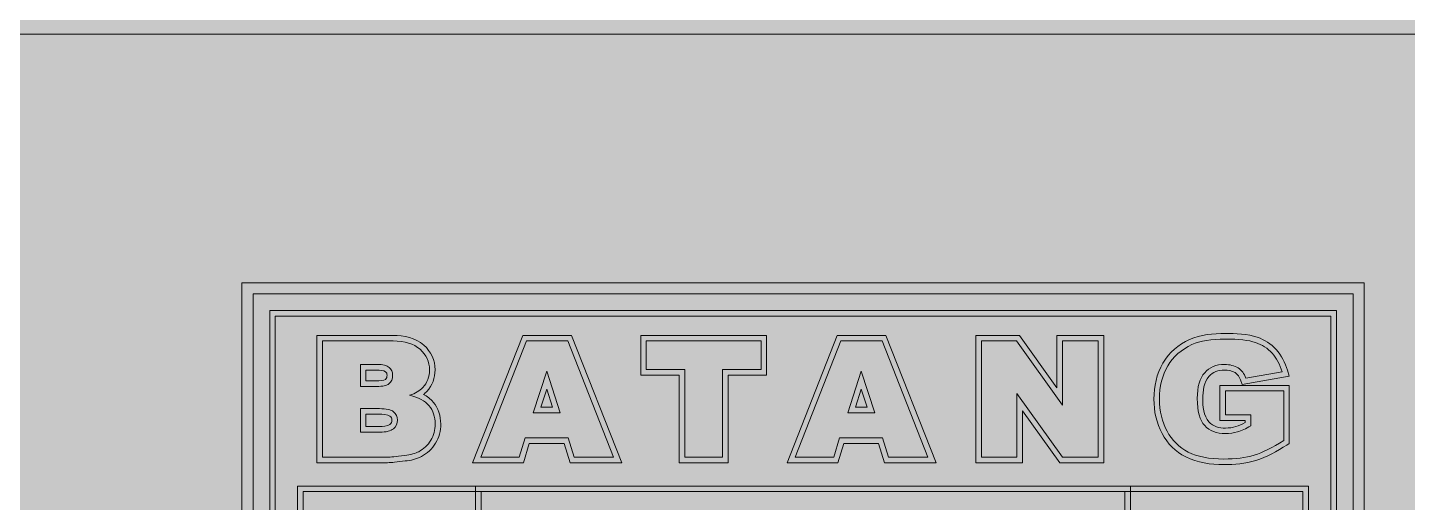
# Model space of a CAD drawing. Header units: centimetres. Extents: x -292707 to 138715, y -53922 to 66277.
# Drawn here: x 18383.3 to 18680.3, y -7430.6 to -7328.3 of the extents above; entities that cross this region are included whole.
import ezdxf
from ezdxf.xclip import XClip

# ---------------------------------------------------------------- set-up
doc = ezdxf.new("R2010")
doc.units = ezdxf.units.CM
doc.header["$XCLIPFRAME"] = 0
doc.layers.add('A-FILL-1', color=250, linetype='Continuous', lineweight=0, true_color=0x333333)
doc.layers.add('A-FILL-7', color=7, linetype='Continuous', lineweight=0, true_color=0xcccccc)
doc.layers.add('A-SWING AREA', color=7, linetype='Continuous', lineweight=0, true_color=0xf7f7f7, transparency=0.2)
doc.layers.add('A-TEXT', color=254, linetype='Continuous')
doc.layers.add('Layer 1', color=7, linetype='Continuous', lineweight=0)

# ---------------------------------------------------------------- blocks, each defined once
blk = doc.blocks.new('Block_0')
at = {"layer": 'A-FILL-1', "true_color": 0x1d1819, "transparency": 33554687}
h = blk.add_hatch(color=250, dxfattribs=at)
edge = h.paths.add_edge_path()
edge.add_spline(control_points=[(248.03, -351.33), (248.03, -351.33), (248.03, -420.03), (248.03, -420.03), (248.19, -439.94), (261.16, -466.28), (297.64, -475.34), (334.11, -466.28), (347.09, -439.94), (347.24, -420.03), (347.24, -420.03), (347.24, -351.33), (347.24, -351.33), (347.24, -351.33), (297.64, -351.33), (297.64, -351.33), (297.64, -351.33), (248.03, -351.33), (248.03, -351.33)], knot_values=[0, 0, 0, 0, 1, 1, 1, 2, 2, 2, 3, 3, 3, 4, 4, 4, 5, 5, 5, 6, 6, 6, 6], degree=3, periodic=0)
at = {"layer": 'A-FILL-1', "true_color": 0xfefefe, "transparency": 33554687}
h = blk.add_hatch(color=7, dxfattribs=at)
edge = h.paths.add_edge_path()
edge.add_spline(control_points=[(249.02, -352.31), (249.02, -352.31), (249.02, -420.02), (249.02, -420.02), (249.1, -431.23), (253.2, -442.29), (260, -451.16), (269.34, -463.35), (282.93, -470.63), (297.64, -474.33), (312.34, -470.63), (325.93, -463.35), (335.28, -451.16), (342.07, -442.29), (346.17, -431.23), (346.26, -420.02), (346.26, -420.02), (346.26, -352.31), (346.26, -352.31), (346.26, -352.31), (249.02, -352.31), (249.02, -352.31)], knot_values=[0, 0, 0, 0, 1, 1, 1, 2, 2, 2, 3, 3, 3, 4, 4, 4, 5, 5, 5, 6, 6, 6, 7, 7, 7, 7], degree=3, periodic=0)
at = {"layer": 'A-FILL-1', "true_color": 0x1d1819, "transparency": 33554687}
h = blk.add_hatch(color=250, dxfattribs=at)
edge = h.paths.add_edge_path()
edge.add_spline(control_points=[(250.49, -353.79), (250.49, -353.79), (250.49, -420.02), (250.49, -420.02), (250.58, -430.9), (254.57, -441.65), (261.17, -450.26), (270.23, -462.08), (283.4, -469.17), (297.64, -472.81), (311.88, -469.17), (325.05, -462.08), (334.11, -450.26), (340.7, -441.65), (344.7, -430.9), (344.78, -420.02), (344.78, -420.02), (344.78, -353.79), (344.78, -353.79), (344.78, -353.79), (250.49, -353.79), (250.49, -353.79)], knot_values=[0, 0, 0, 0, 1, 1, 1, 2, 2, 2, 3, 3, 3, 4, 4, 4, 5, 5, 5, 6, 6, 6, 7, 7, 7, 7], degree=3, periodic=0)
at = {"layer": 'A-FILL-1', "true_color": 0xd60007, "transparency": 33554687}
h = blk.add_hatch(color=12, dxfattribs=at)
edge = h.paths.add_edge_path()
edge.add_spline(control_points=[(250.98, -354.28), (250.98, -354.28), (250.98, -420.01), (250.98, -420.01), (251.07, -430.79), (255.03, -441.44), (261.56, -449.96), (270.52, -461.66), (283.55, -468.68), (297.64, -472.3), (311.72, -468.68), (324.75, -461.66), (333.72, -449.96), (340.25, -441.44), (344.21, -430.79), (344.29, -420.02), (344.29, -420.02), (344.29, -354.28), (344.29, -354.28), (344.29, -354.28), (250.98, -354.28), (250.98, -354.28)], knot_values=[0, 0, 0, 0, 1, 1, 1, 2, 2, 2, 3, 3, 3, 4, 4, 4, 5, 5, 5, 6, 6, 6, 7, 7, 7, 7], degree=3, periodic=0)
at = {"layer": 'A-FILL-1', "true_color": 0x1d1819, "transparency": 33554687}
h = blk.add_hatch(color=250, dxfattribs=at)
edge = h.paths.add_edge_path()
edge.add_spline(control_points=[(303.29, -362.35), (303.29, -362.35), (302.78, -360.75), (302.78, -360.75), (302.78, -360.75), (302.26, -362.35), (302.26, -362.35), (302.26, -362.35), (303.29, -362.35), (303.29, -362.35)], knot_values=[0, 0, 0, 0, 1, 1, 1, 2, 2, 2, 3, 3, 3, 3], degree=3, periodic=0)
edge = h.paths.add_edge_path()
edge.add_spline(control_points=[(275.49, -362.35), (275.49, -362.35), (274.98, -360.75), (274.98, -360.75), (274.98, -360.75), (274.47, -362.35), (274.47, -362.35), (274.47, -362.35), (275.49, -362.35), (275.49, -362.35), (275.49, -362.35), (275.49, -362.35), (275.49, -362.35)], knot_values=[0, 0, 0, 0, 1, 1, 1, 2, 2, 2, 3, 3, 3, 4, 4, 4, 4], degree=3, periodic=0)
edge = h.paths.add_edge_path()
edge.add_spline(control_points=[(259, -364.06), (259, -364.06), (260.21, -364.06), (260.21, -364.06), (260.44, -364.06), (260.92, -364.04), (261.11, -363.88), (261.24, -363.77), (261.29, -363.64), (261.29, -363.48), (261.29, -363.33), (261.24, -363.22), (261.12, -363.13), (260.93, -362.98), (260.43, -362.96), (260.2, -362.96), (260.2, -362.96), (259, -362.96), (259, -362.96), (259, -362.96), (259, -364.06), (259, -364.06), (259, -364.06), (259, -364.06), (259, -364.06)], knot_values=[0, 0, 0, 0, 1, 1, 1, 2, 2, 2, 3, 3, 3, 4, 4, 4, 5, 5, 5, 6, 6, 6, 7, 7, 7, 8, 8, 8, 8], degree=3, periodic=0)
edge = h.paths.add_edge_path()
edge.add_spline(control_points=[(259, -360.02), (259, -360.02), (259.96, -360.02), (259.96, -360.02), (260.14, -360.02), (260.58, -360), (260.73, -359.88), (260.84, -359.79), (260.86, -359.65), (260.86, -359.52), (260.86, -359.39), (260.84, -359.28), (260.73, -359.2), (260.58, -359.07), (260.17, -359.06), (259.98, -359.06), (259.98, -359.06), (259, -359.06), (259, -359.06), (259, -359.06), (259, -360.02), (259, -360.02), (259, -360.02), (259, -360.02), (259, -360.02)], knot_values=[0, 0, 0, 0, 1, 1, 1, 2, 2, 2, 3, 3, 3, 4, 4, 4, 5, 5, 5, 6, 6, 6, 7, 7, 7, 8, 8, 8, 8], degree=3, periodic=0)
edge = h.paths.add_edge_path()
edge.add_spline(control_points=[(336.71, -363.71), (336.71, -363.71), (336.71, -363.53), (336.71, -363.53), (336.71, -363.53), (334.49, -363.53), (334.49, -363.53), (334.49, -363.53), (334.49, -360.41), (334.49, -360.41), (334.49, -360.41), (340.62, -360.41), (340.62, -360.41), (340.62, -360.41), (340.62, -365.55), (340.62, -365.55), (340.62, -365.55), (340.39, -365.69), (340.39, -365.69), (339.56, -366.23), (338.61, -366.76), (337.66, -367.05), (336.75, -367.33), (335.76, -367.42), (334.82, -367.42), (333.68, -367.42), (332.48, -367.27), (331.46, -366.74), (330.55, -366.28), (329.86, -365.58), (329.38, -364.68), (328.87, -363.73), (328.65, -362.69), (328.65, -361.62), (328.65, -360.5), (328.88, -359.42), (329.45, -358.44), (330, -357.5), (330.81, -356.81), (331.8, -356.36), (332.75, -355.92), (333.92, -355.82), (334.96, -355.82), (335.84, -355.82), (336.95, -355.86), (337.79, -356.15), (338.44, -356.38), (339.01, -356.74), (339.47, -357.24), (339.94, -357.77), (340.25, -358.4), (340.45, -359.08), (340.45, -359.08), (340.61, -359.61), (340.61, -359.61), (340.61, -359.61), (336.44, -360.32), (336.44, -360.32), (336.44, -360.32), (336.3, -359.92), (336.3, -359.92), (336.21, -359.66), (336.06, -359.44), (335.82, -359.28), (335.55, -359.11), (335.2, -359.06), (334.88, -359.06), (334.34, -359.06), (333.87, -359.21), (333.5, -359.62), (333.06, -360.11), (332.97, -360.95), (332.97, -361.58), (332.97, -362.22), (333.05, -363.14), (333.51, -363.63), (333.89, -364.06), (334.42, -364.19), (334.98, -364.19), (335.29, -364.19), (335.6, -364.15), (335.9, -364.06), (336.18, -363.97), (336.45, -363.85), (336.71, -363.71), (336.71, -363.71), (336.71, -363.71), (336.71, -363.71)], knot_values=[0, 0, 0, 0, 1, 1, 1, 2, 2, 2, 3, 3, 3, 4, 4, 4, 5, 5, 5, 6, 6, 6, 7, 7, 7, 8, 8, 8, 9, 9, 9, 10, 10, 10, 11, 11, 11, 12, 12, 12, 13, 13, 13, 14, 14, 14, 15, 15, 15, 16, 16, 16, 17, 17, 17, 18, 18, 18, 19, 19, 19, 20, 20, 20, 21, 21, 21, 22, 22, 22, 23, 23, 23, 24, 24, 24, 25, 25, 25, 26, 26, 26, 27, 27, 27, 28, 28, 28, 29, 29, 29, 29], degree=3, periodic=0)
edge = h.paths.add_edge_path()
edge.add_spline(control_points=[(320.08, -360.63), (320.08, -360.63), (320.08, -355.99), (320.08, -355.99), (320.08, -355.99), (324.21, -355.99), (324.21, -355.99), (324.21, -355.99), (324.21, -367.25), (324.21, -367.25), (324.21, -367.25), (320.32, -367.25), (320.32, -367.25), (320.32, -367.25), (317.02, -362.65), (317.02, -362.65), (317.02, -362.65), (317.02, -367.25), (317.02, -367.25), (317.02, -367.25), (312.91, -367.25), (312.91, -367.25), (312.91, -367.25), (312.91, -355.99), (312.91, -355.99), (312.91, -355.99), (316.77, -355.99), (316.77, -355.99), (316.77, -355.99), (320.08, -360.63), (320.08, -360.63), (320.08, -360.63), (320.08, -360.63), (320.08, -360.63)], knot_values=[0, 0, 0, 0, 1, 1, 1, 2, 2, 2, 3, 3, 3, 4, 4, 4, 5, 5, 5, 6, 6, 6, 7, 7, 7, 8, 8, 8, 9, 9, 9, 10, 10, 10, 11, 11, 11, 11], degree=3, periodic=0)
edge = h.paths.add_edge_path()
edge.add_spline(control_points=[(304.3, -365.55), (304.3, -365.55), (301.23, -365.55), (301.23, -365.55), (301.23, -365.55), (300.71, -367.25), (300.71, -367.25), (300.71, -367.25), (296.22, -367.25), (296.22, -367.25), (296.22, -367.25), (300.66, -355.99), (300.66, -355.99), (300.66, -355.99), (304.96, -355.99), (304.96, -355.99), (304.96, -355.99), (309.41, -367.25), (309.41, -367.25), (309.41, -367.25), (304.83, -367.25), (304.83, -367.25), (304.83, -367.25), (304.3, -365.55), (304.3, -365.55), (304.3, -365.55), (304.3, -365.55), (304.3, -365.55)], knot_values=[0, 0, 0, 0, 1, 1, 1, 2, 2, 2, 3, 3, 3, 4, 4, 4, 5, 5, 5, 6, 6, 6, 7, 7, 7, 8, 8, 8, 9, 9, 9, 9], degree=3, periodic=0)
edge = h.paths.add_edge_path()
edge.add_spline(control_points=[(291.01, -359.51), (291.01, -359.51), (291.01, -367.25), (291.01, -367.25), (291.01, -367.25), (286.69, -367.25), (286.69, -367.25), (286.69, -367.25), (286.69, -359.51), (286.69, -359.51), (286.69, -359.51), (283.29, -359.51), (283.29, -359.51), (283.29, -359.51), (283.29, -355.99), (283.29, -355.99), (283.29, -355.99), (294.41, -355.99), (294.41, -355.99), (294.41, -355.99), (294.41, -359.51), (294.41, -359.51), (294.41, -359.51), (291.01, -359.51), (291.01, -359.51), (291.01, -359.51), (291.01, -359.51), (291.01, -359.51)], knot_values=[0, 0, 0, 0, 1, 1, 1, 2, 2, 2, 3, 3, 3, 4, 4, 4, 5, 5, 5, 6, 6, 6, 7, 7, 7, 8, 8, 8, 9, 9, 9, 9], degree=3, periodic=0)
edge = h.paths.add_edge_path()
edge.add_spline(control_points=[(276.51, -365.55), (276.51, -365.55), (273.43, -365.55), (273.43, -365.55), (273.43, -365.55), (272.91, -367.25), (272.91, -367.25), (272.91, -367.25), (268.42, -367.25), (268.42, -367.25), (268.42, -367.25), (272.86, -355.99), (272.86, -355.99), (272.86, -355.99), (277.16, -355.99), (277.16, -355.99), (277.16, -355.99), (281.61, -367.25), (281.61, -367.25), (281.61, -367.25), (277.04, -367.25), (277.04, -367.25), (277.04, -367.25), (276.51, -365.55), (276.51, -365.55), (276.51, -365.55), (276.51, -365.55), (276.51, -365.55)], knot_values=[0, 0, 0, 0, 1, 1, 1, 2, 2, 2, 3, 3, 3, 4, 4, 4, 5, 5, 5, 6, 6, 6, 7, 7, 7, 8, 8, 8, 9, 9, 9, 9], degree=3, periodic=0)
edge = h.paths.add_edge_path()
edge.add_spline(control_points=[(264.09, -361.21), (264.41, -361.38), (264.7, -361.6), (264.95, -361.89), (265.41, -362.44), (265.61, -363.11), (265.61, -363.83), (265.61, -364.44), (265.46, -365.01), (265.15, -365.53), (264.84, -366.03), (264.42, -366.43), (263.9, -366.71), (263.48, -366.94), (262.93, -367.05), (262.46, -367.1), (262.14, -367.14), (261.82, -367.18), (261.51, -367.21), (261.31, -367.23), (261.1, -367.25), (260.9, -367.25), (260.9, -367.25), (254.66, -367.25), (254.66, -367.25), (254.66, -367.25), (254.66, -355.99), (254.66, -355.99), (254.66, -355.99), (261.39, -355.99), (261.39, -355.99), (262.36, -355.99), (263.36, -356.19), (264.11, -356.85), (264.76, -357.43), (265.11, -358.17), (265.11, -359.04), (265.11, -359.76), (264.87, -360.4), (264.39, -360.94), (264.29, -361.04), (264.19, -361.13), (264.09, -361.21), (264.09, -361.21), (264.09, -361.21), (264.09, -361.21)], knot_values=[0, 0, 0, 0, 1, 1, 1, 2, 2, 2, 3, 3, 3, 4, 4, 4, 5, 5, 5, 6, 6, 6, 7, 7, 7, 8, 8, 8, 9, 9, 9, 10, 10, 10, 11, 11, 11, 12, 12, 12, 13, 13, 13, 14, 14, 14, 15, 15, 15, 15], degree=3, periodic=0)
at = {"layer": 'A-FILL-1', "true_color": 0xfefefe, "transparency": 33554687}
h = blk.add_hatch(color=7, dxfattribs=at)
edge = h.paths.add_edge_path()
edge.add_spline(control_points=[(334.98, -363.03), (334.98, -363.03), (334.98, -360.9), (334.98, -360.9), (334.98, -360.9), (340.13, -360.9), (340.13, -360.9), (340.13, -360.9), (340.13, -365.28), (340.13, -365.28), (339.14, -365.92), (338.27, -366.35), (337.51, -366.58), (336.75, -366.82), (335.86, -366.93), (334.82, -366.93), (333.54, -366.93), (332.49, -366.72), (331.69, -366.31), (330.88, -365.89), (330.25, -365.27), (329.81, -364.45), (329.37, -363.63), (329.14, -362.69), (329.14, -361.62), (329.14, -360.5), (329.39, -359.52), (329.87, -358.69), (330.36, -357.87), (331.07, -357.24), (332.01, -356.81), (332.74, -356.47), (333.72, -356.31), (334.96, -356.31), (336.15, -356.31), (337.04, -356.41), (337.63, -356.62), (338.22, -356.82), (338.71, -357.14), (339.1, -357.57), (339.49, -358), (339.79, -358.55), (339.98, -359.22), (339.98, -359.22), (336.77, -359.76), (336.77, -359.76), (336.63, -359.37), (336.41, -359.08), (336.09, -358.87), (335.78, -358.67), (335.37, -358.56), (334.88, -358.56), (334.15, -358.56), (333.57, -358.81), (333.14, -359.29), (332.7, -359.77), (332.48, -360.54), (332.48, -361.58), (332.48, -362.7), (332.7, -363.49), (333.14, -363.97), (333.58, -364.44), (334.19, -364.68), (334.98, -364.68), (335.35, -364.68), (335.71, -364.63), (336.04, -364.53), (336.38, -364.42), (336.77, -364.25), (337.21, -364), (337.21, -364), (337.21, -363.03), (337.21, -363.03), (337.21, -363.03), (334.98, -363.03), (334.98, -363.03)], knot_values=[0, 0, 0, 0, 1, 1, 1, 2, 2, 2, 3, 3, 3, 4, 4, 4, 5, 5, 5, 6, 6, 6, 7, 7, 7, 8, 8, 8, 9, 9, 9, 10, 10, 10, 11, 11, 11, 12, 12, 12, 13, 13, 13, 14, 14, 14, 15, 15, 15, 16, 16, 16, 17, 17, 17, 18, 18, 18, 19, 19, 19, 20, 20, 20, 21, 21, 21, 22, 22, 22, 23, 23, 23, 24, 24, 24, 25, 25, 25, 25], degree=3, periodic=0)
edge = h.paths.add_edge_path()
edge.add_spline(control_points=[(313.4, -356.48), (313.4, -356.48), (316.51, -356.48), (316.51, -356.48), (316.51, -356.48), (320.57, -362.17), (320.57, -362.17), (320.57, -362.17), (320.57, -356.48), (320.57, -356.48), (320.57, -356.48), (323.71, -356.48), (323.71, -356.48), (323.71, -356.48), (323.71, -366.76), (323.71, -366.76), (323.71, -366.76), (320.57, -366.76), (320.57, -366.76), (320.57, -366.76), (316.53, -361.12), (316.53, -361.12), (316.53, -361.12), (316.53, -366.76), (316.53, -366.76), (316.53, -366.76), (313.4, -366.76), (313.4, -366.76), (313.4, -366.76), (313.4, -356.48), (313.4, -356.48), (313.4, -356.48), (313.4, -356.48), (313.4, -356.48)], knot_values=[0, 0, 0, 0, 1, 1, 1, 2, 2, 2, 3, 3, 3, 4, 4, 4, 5, 5, 5, 6, 6, 6, 7, 7, 7, 8, 8, 8, 9, 9, 9, 10, 10, 10, 11, 11, 11, 11], degree=3, periodic=0)
edge = h.paths.add_edge_path()
edge.add_spline(control_points=[(303.97, -362.84), (303.97, -362.84), (302.77, -359.14), (302.77, -359.14), (302.77, -359.14), (301.59, -362.84), (301.59, -362.84), (301.59, -362.84), (303.97, -362.84), (303.97, -362.84), (303.97, -362.84), (303.97, -362.84), (303.97, -362.84)], knot_values=[0, 0, 0, 0, 1, 1, 1, 2, 2, 2, 3, 3, 3, 4, 4, 4, 4], degree=3, periodic=0)
edge = h.paths.add_edge_path()
edge.add_spline(control_points=[(304.67, -365.06), (304.67, -365.06), (300.87, -365.06), (300.87, -365.06), (300.87, -365.06), (300.35, -366.76), (300.35, -366.76), (300.35, -366.76), (296.94, -366.76), (296.94, -366.76), (296.94, -366.76), (300.99, -356.48), (300.99, -356.48), (300.99, -356.48), (304.63, -356.48), (304.63, -356.48), (304.63, -356.48), (308.68, -366.76), (308.68, -366.76), (308.68, -366.76), (305.19, -366.76), (305.19, -366.76), (305.19, -366.76), (304.67, -365.06), (304.67, -365.06), (304.67, -365.06), (304.67, -365.06), (304.67, -365.06)], knot_values=[0, 0, 0, 0, 1, 1, 1, 2, 2, 2, 3, 3, 3, 4, 4, 4, 5, 5, 5, 6, 6, 6, 7, 7, 7, 8, 8, 8, 9, 9, 9, 9], degree=3, periodic=0)
edge = h.paths.add_edge_path()
edge.add_spline(control_points=[(283.78, -356.48), (283.78, -356.48), (293.92, -356.48), (293.92, -356.48), (293.92, -356.48), (293.92, -359.02), (293.92, -359.02), (293.92, -359.02), (290.51, -359.02), (290.51, -359.02), (290.51, -359.02), (290.51, -366.76), (290.51, -366.76), (290.51, -366.76), (287.18, -366.76), (287.18, -366.76), (287.18, -366.76), (287.18, -359.02), (287.18, -359.02), (287.18, -359.02), (283.78, -359.02), (283.78, -359.02), (283.78, -359.02), (283.78, -356.48), (283.78, -356.48), (283.78, -356.48), (283.78, -356.48), (283.78, -356.48)], knot_values=[0, 0, 0, 0, 1, 1, 1, 2, 2, 2, 3, 3, 3, 4, 4, 4, 5, 5, 5, 6, 6, 6, 7, 7, 7, 8, 8, 8, 9, 9, 9, 9], degree=3, periodic=0)
edge = h.paths.add_edge_path()
edge.add_spline(control_points=[(276.17, -362.84), (276.17, -362.84), (274.98, -359.14), (274.98, -359.14), (274.98, -359.14), (273.79, -362.84), (273.79, -362.84), (273.79, -362.84), (276.17, -362.84), (276.17, -362.84), (276.17, -362.84), (276.17, -362.84), (276.17, -362.84)], knot_values=[0, 0, 0, 0, 1, 1, 1, 2, 2, 2, 3, 3, 3, 4, 4, 4, 4], degree=3, periodic=0)
edge = h.paths.add_edge_path()
edge.add_spline(control_points=[(276.87, -365.06), (276.87, -365.06), (273.07, -365.06), (273.07, -365.06), (273.07, -365.06), (272.55, -366.76), (272.55, -366.76), (272.55, -366.76), (269.14, -366.76), (269.14, -366.76), (269.14, -366.76), (273.2, -356.48), (273.2, -356.48), (273.2, -356.48), (276.83, -356.48), (276.83, -356.48), (276.83, -356.48), (280.89, -366.76), (280.89, -366.76), (280.89, -366.76), (277.4, -366.76), (277.4, -366.76), (277.4, -366.76), (276.87, -365.06), (276.87, -365.06), (276.87, -365.06), (276.87, -365.06), (276.87, -365.06)], knot_values=[0, 0, 0, 0, 1, 1, 1, 2, 2, 2, 3, 3, 3, 4, 4, 4, 5, 5, 5, 6, 6, 6, 7, 7, 7, 8, 8, 8, 9, 9, 9, 9], degree=3, periodic=0)
edge = h.paths.add_edge_path()
edge.add_spline(control_points=[(258.51, -364.55), (258.51, -364.55), (260.21, -364.55), (260.21, -364.55), (260.79, -364.55), (261.19, -364.45), (261.42, -364.26), (261.66, -364.06), (261.78, -363.8), (261.78, -363.48), (261.78, -363.17), (261.66, -362.93), (261.43, -362.74), (261.2, -362.56), (260.79, -362.47), (260.2, -362.47), (260.2, -362.47), (258.51, -362.47), (258.51, -362.47), (258.51, -362.47), (258.51, -364.55), (258.51, -364.55), (258.51, -364.55), (258.51, -364.55), (258.51, -364.55)], knot_values=[0, 0, 0, 0, 1, 1, 1, 2, 2, 2, 3, 3, 3, 4, 4, 4, 5, 5, 5, 6, 6, 6, 7, 7, 7, 8, 8, 8, 8], degree=3, periodic=0)
edge = h.paths.add_edge_path()
edge.add_spline(control_points=[(258.51, -360.51), (258.51, -360.51), (259.96, -360.51), (259.96, -360.51), (260.48, -360.51), (260.84, -360.43), (261.05, -360.26), (261.25, -360.08), (261.35, -359.84), (261.35, -359.52), (261.35, -359.22), (261.25, -358.98), (261.05, -358.82), (260.84, -358.65), (260.49, -358.56), (259.98, -358.56), (259.98, -358.56), (258.51, -358.56), (258.51, -358.56), (258.51, -358.56), (258.51, -360.51), (258.51, -360.51), (258.51, -360.51), (258.51, -360.51), (258.51, -360.51)], knot_values=[0, 0, 0, 0, 1, 1, 1, 2, 2, 2, 3, 3, 3, 4, 4, 4, 5, 5, 5, 6, 6, 6, 7, 7, 7, 8, 8, 8, 8], degree=3, periodic=0)
edge = h.paths.add_edge_path()
edge.add_spline(control_points=[(255.15, -356.48), (255.15, -356.48), (261.39, -356.48), (261.39, -356.48), (262.43, -356.48), (263.23, -356.73), (263.78, -357.22), (264.34, -357.71), (264.62, -358.32), (264.62, -359.04), (264.62, -359.65), (264.42, -360.17), (264.02, -360.6), (263.76, -360.89), (263.37, -361.12), (262.86, -361.29), (263.63, -361.47), (264.2, -361.77), (264.57, -362.2), (264.93, -362.64), (265.12, -363.18), (265.12, -363.83), (265.12, -364.37), (264.99, -364.84), (264.73, -365.27), (264.47, -365.7), (264.11, -366.03), (263.66, -366.28), (263.38, -366.43), (262.96, -366.55), (262.4, -366.61), (261.64, -366.71), (261.15, -366.76), (260.9, -366.76), (260.9, -366.76), (255.15, -366.76), (255.15, -366.76), (255.15, -366.76), (255.15, -356.48), (255.15, -356.48), (255.15, -356.48), (255.15, -356.48), (255.15, -356.48)], knot_values=[0, 0, 0, 0, 1, 1, 1, 2, 2, 2, 3, 3, 3, 4, 4, 4, 5, 5, 5, 6, 6, 6, 7, 7, 7, 8, 8, 8, 9, 9, 9, 10, 10, 10, 11, 11, 11, 12, 12, 12, 13, 13, 13, 14, 14, 14, 14], degree=3, periodic=0)
at = {"layer": 'A-FILL-1', "true_color": 0x1d1819, "transparency": 33554687}
h = blk.add_hatch(color=250, dxfattribs=at)
edge = h.paths.add_edge_path()
edge.add_spline(control_points=[(252.95, -369.32), (252.95, -369.32), (252.95, -420.01), (252.95, -420.01), (253.03, -430.35), (256.85, -440.58), (263.12, -448.76), (271.7, -459.97), (284.17, -466.72), (297.64, -470.26), (311.1, -466.72), (323.57, -459.97), (332.16, -448.76), (338.42, -440.58), (342.24, -430.35), (342.32, -420.01), (342.32, -420.01), (342.32, -369.32), (342.32, -369.32), (331.96, -369.32), (263.32, -369.32), (252.95, -369.32)], knot_values=[0, 0, 0, 0, 1, 1, 1, 2, 2, 2, 3, 3, 3, 4, 4, 4, 5, 5, 5, 6, 6, 6, 7, 7, 7, 7], degree=3, periodic=0)
h = blk.add_hatch(color=250, dxfattribs=at)
edge = h.paths.add_edge_path()
edge.add_spline(control_points=[(326.58, -369.32), (326.58, -369.32), (268.69, -369.32), (268.69, -369.32), (268.69, -369.32), (268.69, -409.11), (268.69, -409.11), (268.76, -416.01), (271.44, -422.92), (275.61, -428.36), (281.16, -435.6), (289.11, -440.21), (297.64, -443.03), (306.17, -440.21), (314.12, -435.6), (319.66, -428.36), (323.83, -422.92), (326.51, -416.01), (326.58, -409.11), (326.58, -409.11), (326.58, -369.32), (326.58, -369.32)], knot_values=[0, 0, 0, 0, 1, 1, 1, 2, 2, 2, 3, 3, 3, 4, 4, 4, 5, 5, 5, 6, 6, 6, 7, 7, 7, 7], degree=3, periodic=0)
at = {"layer": 'A-FILL-1', "true_color": 0x0095ff, "transparency": 33554687}
h = blk.add_hatch(color=150, dxfattribs=at)
edge = h.paths.add_edge_path()
edge.add_spline(control_points=[(297.64, -469.76), (310.95, -466.23), (323.28, -459.54), (331.77, -448.46), (337.97, -440.37), (341.75, -430.24), (341.83, -420.01), (341.83, -420.01), (341.83, -369.81), (341.83, -369.81), (331.97, -369.81), (262.07, -369.81), (253.44, -369.81), (253.44, -369.81), (253.44, -420), (253.44, -420), (253.53, -430.24), (257.31, -440.37), (263.51, -448.46), (272, -459.54), (284.33, -466.23), (297.64, -469.76)], knot_values=[0, 0, 0, 0, 1, 1, 1, 2, 2, 2, 3, 3, 3, 4, 4, 4, 5, 5, 5, 6, 6, 6, 7, 7, 7, 7], degree=3, periodic=0)
at = {"layer": 'A-FILL-1', "true_color": 0xfff04a, "transparency": 33554687}
h = blk.add_hatch(color=51, dxfattribs=at)
edge = h.paths.add_edge_path()
edge.add_spline(control_points=[(326.09, -369.81), (326.09, -369.81), (269.18, -369.81), (269.18, -369.81), (269.18, -369.81), (269.18, -409.11), (269.18, -409.11), (269.25, -415.9), (271.9, -422.7), (276, -428.06), (281.45, -435.16), (289.25, -439.72), (297.64, -442.51), (306.02, -439.72), (313.83, -435.16), (319.27, -428.06), (323.38, -422.7), (326.02, -415.9), (326.09, -409.11), (326.09, -409.11), (326.09, -369.81), (326.09, -369.81)], knot_values=[0, 0, 0, 0, 1, 1, 1, 2, 2, 2, 3, 3, 3, 4, 4, 4, 5, 5, 5, 6, 6, 6, 7, 7, 7, 7], degree=3, periodic=0)
at = {"layer": 'A-FILL-1'}
for points, knots in [([(248.03, -351.33), (248.03, -351.33), (248.03, -420.03), (248.03, -420.03), (248.19, -439.94), (261.16, -466.28), (297.64, -475.34), (334.11, -466.28), (347.09, -439.94), (347.24, -420.03), (347.24, -420.03), (347.24, -351.33), (347.24, -351.33), (347.24, -351.33), (297.64, -351.33), (297.64, -351.33), (297.64, -351.33), (248.03, -351.33), (248.03, -351.33)], [0, 0, 0, 0, 1, 1, 1, 2, 2, 2, 3, 3, 3, 4, 4, 4, 5, 5, 5, 6, 6, 6, 6]), ([(249.02, -352.31), (249.02, -352.31), (249.02, -420.02), (249.02, -420.02), (249.1, -431.23), (253.2, -442.29), (260, -451.16), (269.34, -463.35), (282.93, -470.63), (297.64, -474.33), (312.34, -470.63), (325.93, -463.35), (335.28, -451.16), (342.07, -442.29), (346.17, -431.23), (346.26, -420.02), (346.26, -420.02), (346.26, -352.31), (346.26, -352.31), (346.26, -352.31), (249.02, -352.31), (249.02, -352.31)], [0, 0, 0, 0, 1, 1, 1, 2, 2, 2, 3, 3, 3, 4, 4, 4, 5, 5, 5, 6, 6, 6, 7, 7, 7, 7]), ([(250.49, -353.79), (250.49, -353.79), (250.49, -420.02), (250.49, -420.02), (250.58, -430.9), (254.57, -441.65), (261.17, -450.26), (270.23, -462.08), (283.4, -469.17), (297.64, -472.81), (311.88, -469.17), (325.05, -462.08), (334.11, -450.26), (340.7, -441.65), (344.7, -430.9), (344.78, -420.02), (344.78, -420.02), (344.78, -353.79), (344.78, -353.79), (344.78, -353.79), (250.49, -353.79), (250.49, -353.79)], [0, 0, 0, 0, 1, 1, 1, 2, 2, 2, 3, 3, 3, 4, 4, 4, 5, 5, 5, 6, 6, 6, 7, 7, 7, 7]), ([(250.98, -354.28), (250.98, -354.28), (250.98, -420.01), (250.98, -420.01), (251.07, -430.79), (255.03, -441.44), (261.56, -449.96), (270.52, -461.66), (283.55, -468.68), (297.64, -472.3), (311.72, -468.68), (324.75, -461.66), (333.72, -449.96), (340.25, -441.44), (344.21, -430.79), (344.29, -420.02), (344.29, -420.02), (344.29, -354.28), (344.29, -354.28), (344.29, -354.28), (250.98, -354.28), (250.98, -354.28)], [0, 0, 0, 0, 1, 1, 1, 2, 2, 2, 3, 3, 3, 4, 4, 4, 5, 5, 5, 6, 6, 6, 7, 7, 7, 7]), ([(264.09, -361.21), (264.41, -361.38), (264.7, -361.6), (264.95, -361.89), (265.41, -362.44), (265.61, -363.11), (265.61, -363.83), (265.61, -364.44), (265.46, -365.01), (265.15, -365.53), (264.84, -366.03), (264.42, -366.43), (263.9, -366.71), (263.48, -366.94), (262.93, -367.05), (262.46, -367.1), (262.14, -367.14), (261.82, -367.18), (261.51, -367.21), (261.31, -367.23), (261.1, -367.25), (260.9, -367.25), (260.9, -367.25), (254.66, -367.25), (254.66, -367.25), (254.66, -367.25), (254.66, -355.99), (254.66, -355.99), (254.66, -355.99), (261.39, -355.99), (261.39, -355.99), (262.36, -355.99), (263.36, -356.19), (264.11, -356.85), (264.76, -357.43), (265.11, -358.17), (265.11, -359.04), (265.11, -359.76), (264.87, -360.4), (264.39, -360.94), (264.29, -361.04), (264.19, -361.13), (264.09, -361.21), (264.09, -361.21), (264.09, -361.21), (264.09, -361.21)], [0, 0, 0, 0, 1, 1, 1, 2, 2, 2, 3, 3, 3, 4, 4, 4, 5, 5, 5, 6, 6, 6, 7, 7, 7, 8, 8, 8, 9, 9, 9, 10, 10, 10, 11, 11, 11, 12, 12, 12, 13, 13, 13, 14, 14, 14, 15, 15, 15, 15]), ([(276.51, -365.55), (276.51, -365.55), (273.43, -365.55), (273.43, -365.55), (273.43, -365.55), (272.91, -367.25), (272.91, -367.25), (272.91, -367.25), (268.42, -367.25), (268.42, -367.25), (268.42, -367.25), (272.86, -355.99), (272.86, -355.99), (272.86, -355.99), (277.16, -355.99), (277.16, -355.99), (277.16, -355.99), (281.61, -367.25), (281.61, -367.25), (281.61, -367.25), (277.04, -367.25), (277.04, -367.25), (277.04, -367.25), (276.51, -365.55), (276.51, -365.55), (276.51, -365.55), (276.51, -365.55), (276.51, -365.55)], [0, 0, 0, 0, 1, 1, 1, 2, 2, 2, 3, 3, 3, 4, 4, 4, 5, 5, 5, 6, 6, 6, 7, 7, 7, 8, 8, 8, 9, 9, 9, 9]), ([(291.01, -359.51), (291.01, -359.51), (291.01, -367.25), (291.01, -367.25), (291.01, -367.25), (286.69, -367.25), (286.69, -367.25), (286.69, -367.25), (286.69, -359.51), (286.69, -359.51), (286.69, -359.51), (283.29, -359.51), (283.29, -359.51), (283.29, -359.51), (283.29, -355.99), (283.29, -355.99), (283.29, -355.99), (294.41, -355.99), (294.41, -355.99), (294.41, -355.99), (294.41, -359.51), (294.41, -359.51), (294.41, -359.51), (291.01, -359.51), (291.01, -359.51), (291.01, -359.51), (291.01, -359.51), (291.01, -359.51)], [0, 0, 0, 0, 1, 1, 1, 2, 2, 2, 3, 3, 3, 4, 4, 4, 5, 5, 5, 6, 6, 6, 7, 7, 7, 8, 8, 8, 9, 9, 9, 9]), ([(304.3, -365.55), (304.3, -365.55), (301.23, -365.55), (301.23, -365.55), (301.23, -365.55), (300.71, -367.25), (300.71, -367.25), (300.71, -367.25), (296.22, -367.25), (296.22, -367.25), (296.22, -367.25), (300.66, -355.99), (300.66, -355.99), (300.66, -355.99), (304.96, -355.99), (304.96, -355.99), (304.96, -355.99), (309.41, -367.25), (309.41, -367.25), (309.41, -367.25), (304.83, -367.25), (304.83, -367.25), (304.83, -367.25), (304.3, -365.55), (304.3, -365.55), (304.3, -365.55), (304.3, -365.55), (304.3, -365.55)], [0, 0, 0, 0, 1, 1, 1, 2, 2, 2, 3, 3, 3, 4, 4, 4, 5, 5, 5, 6, 6, 6, 7, 7, 7, 8, 8, 8, 9, 9, 9, 9]), ([(320.08, -360.63), (320.08, -360.63), (320.08, -355.99), (320.08, -355.99), (320.08, -355.99), (324.21, -355.99), (324.21, -355.99), (324.21, -355.99), (324.21, -367.25), (324.21, -367.25), (324.21, -367.25), (320.32, -367.25), (320.32, -367.25), (320.32, -367.25), (317.02, -362.65), (317.02, -362.65), (317.02, -362.65), (317.02, -367.25), (317.02, -367.25), (317.02, -367.25), (312.91, -367.25), (312.91, -367.25), (312.91, -367.25), (312.91, -355.99), (312.91, -355.99), (312.91, -355.99), (316.77, -355.99), (316.77, -355.99), (316.77, -355.99), (320.08, -360.63), (320.08, -360.63), (320.08, -360.63), (320.08, -360.63), (320.08, -360.63)], [0, 0, 0, 0, 1, 1, 1, 2, 2, 2, 3, 3, 3, 4, 4, 4, 5, 5, 5, 6, 6, 6, 7, 7, 7, 8, 8, 8, 9, 9, 9, 10, 10, 10, 11, 11, 11, 11]), ([(336.71, -363.71), (336.71, -363.71), (336.71, -363.53), (336.71, -363.53), (336.71, -363.53), (334.49, -363.53), (334.49, -363.53), (334.49, -363.53), (334.49, -360.41), (334.49, -360.41), (334.49, -360.41), (340.62, -360.41), (340.62, -360.41), (340.62, -360.41), (340.62, -365.55), (340.62, -365.55), (340.62, -365.55), (340.39, -365.69), (340.39, -365.69), (339.56, -366.23), (338.61, -366.76), (337.66, -367.05), (336.75, -367.33), (335.76, -367.42), (334.82, -367.42), (333.68, -367.42), (332.48, -367.27), (331.46, -366.74), (330.55, -366.28), (329.86, -365.58), (329.38, -364.68), (328.87, -363.73), (328.65, -362.69), (328.65, -361.62), (328.65, -360.5), (328.88, -359.42), (329.45, -358.44), (330, -357.5), (330.81, -356.81), (331.8, -356.36), (332.75, -355.92), (333.92, -355.82), (334.96, -355.82), (335.84, -355.82), (336.95, -355.86), (337.79, -356.15), (338.44, -356.38), (339.01, -356.74), (339.47, -357.24), (339.94, -357.77), (340.25, -358.4), (340.45, -359.08), (340.45, -359.08), (340.61, -359.61), (340.61, -359.61), (340.61, -359.61), (336.44, -360.32), (336.44, -360.32), (336.44, -360.32), (336.3, -359.92), (336.3, -359.92), (336.21, -359.66), (336.06, -359.44), (335.82, -359.28), (335.55, -359.11), (335.2, -359.06), (334.88, -359.06), (334.34, -359.06), (333.87, -359.21), (333.5, -359.62), (333.06, -360.11), (332.97, -360.95), (332.97, -361.58), (332.97, -362.22), (333.05, -363.14), (333.51, -363.63), (333.89, -364.06), (334.42, -364.19), (334.98, -364.19), (335.29, -364.19), (335.6, -364.15), (335.9, -364.06), (336.18, -363.97), (336.45, -363.85), (336.71, -363.71), (336.71, -363.71), (336.71, -363.71), (336.71, -363.71)], [0, 0, 0, 0, 1, 1, 1, 2, 2, 2, 3, 3, 3, 4, 4, 4, 5, 5, 5, 6, 6, 6, 7, 7, 7, 8, 8, 8, 9, 9, 9, 10, 10, 10, 11, 11, 11, 12, 12, 12, 13, 13, 13, 14, 14, 14, 15, 15, 15, 16, 16, 16, 17, 17, 17, 18, 18, 18, 19, 19, 19, 20, 20, 20, 21, 21, 21, 22, 22, 22, 23, 23, 23, 24, 24, 24, 25, 25, 25, 26, 26, 26, 27, 27, 27, 28, 28, 28, 29, 29, 29, 29]), ([(255.15, -356.48), (255.15, -356.48), (261.39, -356.48), (261.39, -356.48), (262.43, -356.48), (263.23, -356.73), (263.78, -357.22), (264.34, -357.71), (264.62, -358.32), (264.62, -359.04), (264.62, -359.65), (264.42, -360.17), (264.02, -360.6), (263.76, -360.89), (263.37, -361.12), (262.86, -361.29), (263.63, -361.47), (264.2, -361.77), (264.57, -362.2), (264.93, -362.64), (265.12, -363.18), (265.12, -363.83), (265.12, -364.37), (264.99, -364.84), (264.73, -365.27), (264.47, -365.7), (264.11, -366.03), (263.66, -366.28), (263.38, -366.43), (262.96, -366.55), (262.4, -366.61), (261.64, -366.71), (261.15, -366.76), (260.9, -366.76), (260.9, -366.76), (255.15, -366.76), (255.15, -366.76), (255.15, -366.76), (255.15, -356.48), (255.15, -356.48), (255.15, -356.48), (255.15, -356.48), (255.15, -356.48)], [0, 0, 0, 0, 1, 1, 1, 2, 2, 2, 3, 3, 3, 4, 4, 4, 5, 5, 5, 6, 6, 6, 7, 7, 7, 8, 8, 8, 9, 9, 9, 10, 10, 10, 11, 11, 11, 12, 12, 12, 13, 13, 13, 14, 14, 14, 14]), ([(276.87, -365.06), (276.87, -365.06), (273.07, -365.06), (273.07, -365.06), (273.07, -365.06), (272.55, -366.76), (272.55, -366.76), (272.55, -366.76), (269.14, -366.76), (269.14, -366.76), (269.14, -366.76), (273.2, -356.48), (273.2, -356.48), (273.2, -356.48), (276.83, -356.48), (276.83, -356.48), (276.83, -356.48), (280.89, -366.76), (280.89, -366.76), (280.89, -366.76), (277.4, -366.76), (277.4, -366.76), (277.4, -366.76), (276.87, -365.06), (276.87, -365.06), (276.87, -365.06), (276.87, -365.06), (276.87, -365.06)], [0, 0, 0, 0, 1, 1, 1, 2, 2, 2, 3, 3, 3, 4, 4, 4, 5, 5, 5, 6, 6, 6, 7, 7, 7, 8, 8, 8, 9, 9, 9, 9]), ([(283.78, -356.48), (283.78, -356.48), (293.92, -356.48), (293.92, -356.48), (293.92, -356.48), (293.92, -359.02), (293.92, -359.02), (293.92, -359.02), (290.51, -359.02), (290.51, -359.02), (290.51, -359.02), (290.51, -366.76), (290.51, -366.76), (290.51, -366.76), (287.18, -366.76), (287.18, -366.76), (287.18, -366.76), (287.18, -359.02), (287.18, -359.02), (287.18, -359.02), (283.78, -359.02), (283.78, -359.02), (283.78, -359.02), (283.78, -356.48), (283.78, -356.48), (283.78, -356.48), (283.78, -356.48), (283.78, -356.48)], [0, 0, 0, 0, 1, 1, 1, 2, 2, 2, 3, 3, 3, 4, 4, 4, 5, 5, 5, 6, 6, 6, 7, 7, 7, 8, 8, 8, 9, 9, 9, 9]), ([(304.67, -365.06), (304.67, -365.06), (300.87, -365.06), (300.87, -365.06), (300.87, -365.06), (300.35, -366.76), (300.35, -366.76), (300.35, -366.76), (296.94, -366.76), (296.94, -366.76), (296.94, -366.76), (300.99, -356.48), (300.99, -356.48), (300.99, -356.48), (304.63, -356.48), (304.63, -356.48), (304.63, -356.48), (308.68, -366.76), (308.68, -366.76), (308.68, -366.76), (305.19, -366.76), (305.19, -366.76), (305.19, -366.76), (304.67, -365.06), (304.67, -365.06), (304.67, -365.06), (304.67, -365.06), (304.67, -365.06)], [0, 0, 0, 0, 1, 1, 1, 2, 2, 2, 3, 3, 3, 4, 4, 4, 5, 5, 5, 6, 6, 6, 7, 7, 7, 8, 8, 8, 9, 9, 9, 9]), ([(313.4, -356.48), (313.4, -356.48), (316.51, -356.48), (316.51, -356.48), (316.51, -356.48), (320.57, -362.17), (320.57, -362.17), (320.57, -362.17), (320.57, -356.48), (320.57, -356.48), (320.57, -356.48), (323.71, -356.48), (323.71, -356.48), (323.71, -356.48), (323.71, -366.76), (323.71, -366.76), (323.71, -366.76), (320.57, -366.76), (320.57, -366.76), (320.57, -366.76), (316.53, -361.12), (316.53, -361.12), (316.53, -361.12), (316.53, -366.76), (316.53, -366.76), (316.53, -366.76), (313.4, -366.76), (313.4, -366.76), (313.4, -366.76), (313.4, -356.48), (313.4, -356.48), (313.4, -356.48), (313.4, -356.48), (313.4, -356.48)], [0, 0, 0, 0, 1, 1, 1, 2, 2, 2, 3, 3, 3, 4, 4, 4, 5, 5, 5, 6, 6, 6, 7, 7, 7, 8, 8, 8, 9, 9, 9, 10, 10, 10, 11, 11, 11, 11]), ([(334.98, -363.03), (334.98, -363.03), (334.98, -360.9), (334.98, -360.9), (334.98, -360.9), (340.13, -360.9), (340.13, -360.9), (340.13, -360.9), (340.13, -365.28), (340.13, -365.28), (339.14, -365.92), (338.27, -366.35), (337.51, -366.58), (336.75, -366.82), (335.86, -366.93), (334.82, -366.93), (333.54, -366.93), (332.49, -366.72), (331.69, -366.31), (330.88, -365.89), (330.25, -365.27), (329.81, -364.45), (329.37, -363.63), (329.14, -362.69), (329.14, -361.62), (329.14, -360.5), (329.39, -359.52), (329.87, -358.69), (330.36, -357.87), (331.07, -357.24), (332.01, -356.81), (332.74, -356.47), (333.72, -356.31), (334.96, -356.31), (336.15, -356.31), (337.04, -356.41), (337.63, -356.62), (338.22, -356.82), (338.71, -357.14), (339.1, -357.57), (339.49, -358), (339.79, -358.55), (339.98, -359.22), (339.98, -359.22), (336.77, -359.76), (336.77, -359.76), (336.63, -359.37), (336.41, -359.08), (336.09, -358.87), (335.78, -358.67), (335.37, -358.56), (334.88, -358.56), (334.15, -358.56), (333.57, -358.81), (333.14, -359.29), (332.7, -359.77), (332.48, -360.54), (332.48, -361.58), (332.48, -362.7), (332.7, -363.49), (333.14, -363.97), (333.58, -364.44), (334.19, -364.68), (334.98, -364.68), (335.35, -364.68), (335.71, -364.63), (336.04, -364.53), (336.38, -364.42), (336.77, -364.25), (337.21, -364), (337.21, -364), (337.21, -363.03), (337.21, -363.03), (337.21, -363.03), (334.98, -363.03), (334.98, -363.03)], [0, 0, 0, 0, 1, 1, 1, 2, 2, 2, 3, 3, 3, 4, 4, 4, 5, 5, 5, 6, 6, 6, 7, 7, 7, 8, 8, 8, 9, 9, 9, 10, 10, 10, 11, 11, 11, 12, 12, 12, 13, 13, 13, 14, 14, 14, 15, 15, 15, 16, 16, 16, 17, 17, 17, 18, 18, 18, 19, 19, 19, 20, 20, 20, 21, 21, 21, 22, 22, 22, 23, 23, 23, 24, 24, 24, 25, 25, 25, 25]), ([(258.51, -360.51), (258.51, -360.51), (259.96, -360.51), (259.96, -360.51), (260.48, -360.51), (260.84, -360.43), (261.05, -360.26), (261.25, -360.08), (261.35, -359.84), (261.35, -359.52), (261.35, -359.22), (261.25, -358.98), (261.05, -358.82), (260.84, -358.65), (260.49, -358.56), (259.98, -358.56), (259.98, -358.56), (258.51, -358.56), (258.51, -358.56), (258.51, -358.56), (258.51, -360.51), (258.51, -360.51), (258.51, -360.51), (258.51, -360.51), (258.51, -360.51)], [0, 0, 0, 0, 1, 1, 1, 2, 2, 2, 3, 3, 3, 4, 4, 4, 5, 5, 5, 6, 6, 6, 7, 7, 7, 8, 8, 8, 8]), ([(259, -360.02), (259, -360.02), (259.96, -360.02), (259.96, -360.02), (260.14, -360.02), (260.58, -360), (260.73, -359.88), (260.84, -359.79), (260.86, -359.65), (260.86, -359.52), (260.86, -359.39), (260.84, -359.28), (260.73, -359.2), (260.58, -359.07), (260.17, -359.06), (259.98, -359.06), (259.98, -359.06), (259, -359.06), (259, -359.06), (259, -359.06), (259, -360.02), (259, -360.02), (259, -360.02), (259, -360.02), (259, -360.02)], [0, 0, 0, 0, 1, 1, 1, 2, 2, 2, 3, 3, 3, 4, 4, 4, 5, 5, 5, 6, 6, 6, 7, 7, 7, 8, 8, 8, 8]), ([(276.17, -362.84), (276.17, -362.84), (274.98, -359.14), (274.98, -359.14), (274.98, -359.14), (273.79, -362.84), (273.79, -362.84), (273.79, -362.84), (276.17, -362.84), (276.17, -362.84), (276.17, -362.84), (276.17, -362.84), (276.17, -362.84)], [0, 0, 0, 0, 1, 1, 1, 2, 2, 2, 3, 3, 3, 4, 4, 4, 4]), ([(303.97, -362.84), (303.97, -362.84), (302.77, -359.14), (302.77, -359.14), (302.77, -359.14), (301.59, -362.84), (301.59, -362.84), (301.59, -362.84), (303.97, -362.84), (303.97, -362.84), (303.97, -362.84), (303.97, -362.84), (303.97, -362.84)], [0, 0, 0, 0, 1, 1, 1, 2, 2, 2, 3, 3, 3, 4, 4, 4, 4]), ([(275.49, -362.35), (275.49, -362.35), (274.98, -360.75), (274.98, -360.75), (274.98, -360.75), (274.47, -362.35), (274.47, -362.35), (274.47, -362.35), (275.49, -362.35), (275.49, -362.35), (275.49, -362.35), (275.49, -362.35), (275.49, -362.35)], [0, 0, 0, 0, 1, 1, 1, 2, 2, 2, 3, 3, 3, 4, 4, 4, 4]), ([(303.29, -362.35), (303.29, -362.35), (302.78, -360.75), (302.78, -360.75), (302.78, -360.75), (302.26, -362.35), (302.26, -362.35), (302.26, -362.35), (303.29, -362.35), (303.29, -362.35)], [0, 0, 0, 0, 1, 1, 1, 2, 2, 2, 3, 3, 3, 3]), ([(258.51, -364.55), (258.51, -364.55), (260.21, -364.55), (260.21, -364.55), (260.79, -364.55), (261.19, -364.45), (261.42, -364.26), (261.66, -364.06), (261.78, -363.8), (261.78, -363.48), (261.78, -363.17), (261.66, -362.93), (261.43, -362.74), (261.2, -362.56), (260.79, -362.47), (260.2, -362.47), (260.2, -362.47), (258.51, -362.47), (258.51, -362.47), (258.51, -362.47), (258.51, -364.55), (258.51, -364.55), (258.51, -364.55), (258.51, -364.55), (258.51, -364.55)], [0, 0, 0, 0, 1, 1, 1, 2, 2, 2, 3, 3, 3, 4, 4, 4, 5, 5, 5, 6, 6, 6, 7, 7, 7, 8, 8, 8, 8]), ([(259, -364.06), (259, -364.06), (260.21, -364.06), (260.21, -364.06), (260.44, -364.06), (260.92, -364.04), (261.11, -363.88), (261.24, -363.77), (261.29, -363.64), (261.29, -363.48), (261.29, -363.33), (261.24, -363.22), (261.12, -363.13), (260.93, -362.98), (260.43, -362.96), (260.2, -362.96), (260.2, -362.96), (259, -362.96), (259, -362.96), (259, -362.96), (259, -364.06), (259, -364.06), (259, -364.06), (259, -364.06), (259, -364.06)], [0, 0, 0, 0, 1, 1, 1, 2, 2, 2, 3, 3, 3, 4, 4, 4, 5, 5, 5, 6, 6, 6, 7, 7, 7, 8, 8, 8, 8]), ([(252.95, -369.32), (252.95, -369.32), (252.95, -420.01), (252.95, -420.01), (253.03, -430.35), (256.85, -440.58), (263.12, -448.76), (271.7, -459.97), (284.17, -466.72), (297.64, -470.26), (311.1, -466.72), (323.57, -459.97), (332.16, -448.76), (338.42, -440.58), (342.24, -430.35), (342.32, -420.01), (342.32, -420.01), (342.32, -369.32), (342.32, -369.32), (331.96, -369.32), (263.32, -369.32), (252.95, -369.32)], [0, 0, 0, 0, 1, 1, 1, 2, 2, 2, 3, 3, 3, 4, 4, 4, 5, 5, 5, 6, 6, 6, 7, 7, 7, 7]), ([(326.58, -369.32), (326.58, -369.32), (268.69, -369.32), (268.69, -369.32), (268.69, -369.32), (268.69, -409.11), (268.69, -409.11), (268.76, -416.01), (271.44, -422.92), (275.61, -428.36), (281.16, -435.6), (289.11, -440.21), (297.64, -443.03), (306.17, -440.21), (314.12, -435.6), (319.66, -428.36), (323.83, -422.92), (326.51, -416.01), (326.58, -409.11), (326.58, -409.11), (326.58, -369.32), (326.58, -369.32)], [0, 0, 0, 0, 1, 1, 1, 2, 2, 2, 3, 3, 3, 4, 4, 4, 5, 5, 5, 6, 6, 6, 7, 7, 7, 7]), ([(297.64, -469.76), (310.95, -466.23), (323.28, -459.54), (331.77, -448.46), (337.97, -440.37), (341.75, -430.24), (341.83, -420.01), (341.83, -420.01), (341.83, -369.81), (341.83, -369.81), (331.97, -369.81), (262.07, -369.81), (253.44, -369.81), (253.44, -369.81), (253.44, -420), (253.44, -420), (253.53, -430.24), (257.31, -440.37), (263.51, -448.46), (272, -459.54), (284.33, -466.23), (297.64, -469.76)], [0, 0, 0, 0, 1, 1, 1, 2, 2, 2, 3, 3, 3, 4, 4, 4, 5, 5, 5, 6, 6, 6, 7, 7, 7, 7]), ([(326.09, -369.81), (326.09, -369.81), (269.18, -369.81), (269.18, -369.81), (269.18, -369.81), (269.18, -409.11), (269.18, -409.11), (269.25, -415.9), (271.9, -422.7), (276, -428.06), (281.45, -435.16), (289.25, -439.72), (297.64, -442.51), (306.02, -439.72), (313.83, -435.16), (319.27, -428.06), (323.38, -422.7), (326.02, -415.9), (326.09, -409.11), (326.09, -409.11), (326.09, -369.81), (326.09, -369.81)], [0, 0, 0, 0, 1, 1, 1, 2, 2, 2, 3, 3, 3, 4, 4, 4, 5, 5, 5, 6, 6, 6, 7, 7, 7, 7])]:
    blk.add_open_spline(points, degree=3, knots=knots, dxfattribs=at)
blk = doc.blocks.new('jhgkjhkjhkjh')
at = {"layer": 'A-SWING AREA', "transparency": 33554457}
h = blk.add_hatch(color=256, dxfattribs=at)
h.dxf.hatch_style = 1
h.paths.add_polyline_path([(-933.611, 931.53), (-881.611, 931.53), (-881.611, 1218.53), (-933.611, 1218.53)])
at = {"layer": 'A-FILL-1'}
blk.add_lwpolyline([(-931.111, 934.03), (-884.111, 934.03), (-884.111, 1216.03), (-931.111, 1216.03)], close=True, dxfattribs=at)
at = {"layer": 'Layer 1', "xscale": 0.1623170002094506, "yscale": 0.1623170002094506, "zscale": 0.1623170002094506}
blk.add_blockref('Block_0', (-955.923, 1269.486), dxfattribs=at)
blk = doc.blocks.new('A$Cbe0cbb12')
at = {"layer": 'A-FILL-7'}
h = blk.add_hatch(color=256, dxfattribs=at)
h.dxf.hatch_style = 1
h.paths.add_polyline_path([(13116.4, 9302.82), (4610.38, 9302.82, 0.929837), (4614.9, 1581.82), (13120.92, 1581.82, 0.942911)])
h.paths.add_polyline_path([(13119.43, 1631.82), (4616.7, 1631.82, -0.929395), (4612.21, 9252.82), (13114.94, 9252.82, -0.942549)], flags=16)
h.paths.add_polyline_path([(13119.22, 1638.82), (4616.96, 1638.82, -0.929332), (4612.47, 9245.82), (13114.73, 9245.82, -0.942498)], flags=0)
h.paths.add_polyline_path([(16275.77, 5424.98, -1), (16195.77, 5424.98, -1)], flags=0)
h.paths.add_polyline_path([(16270.77, 5424.98, -1), (16200.77, 5424.98, -1)], flags=0)
h.paths.add_polyline_path([(1415.77, 5424.69, -1), (1495.77, 5424.69, -1)], flags=0)
h.paths.add_polyline_path([(1420.77, 5424.69, -1), (1490.77, 5424.69, -1)], flags=0)

msp = doc.modelspace()

# ---------------------------------------------------------------- block references
at = {"layer": 'A-TEXT', "xscale": 15, "yscale": 15, "zscale": 15}
msp.add_blockref('jhgkjhkjhkjh', (32164.4, -25570.16), dxfattribs=at)
at = {"layer": 'A-TEXT', "ltscale": 0.25}
ref = msp.add_blockref('A$Cbe0cbb12', (7210.93, -10810.47), dxfattribs=at)
XClip(ref).set_block_clipping_path([(13149.4932564299, 1810.0870859572), (15692.9247882612, 3014.6228325792), (16080.0966763698, 2678.6546514223), (16231.9389994295, 2730.8466400734), (16067.0563329231, 2495.8592261166), (16190.0117025814, 2583.2759512328), (16866.8925362137, 1995.9130007772), (13149.4932564269, -448.6571487222), (13149.4932564269, 1088.9003925701), (13002.8841529844, 1124.4739437796), (13277.9047802549, 1160.047494989), (13149.4932564269, 1234.4284291711)])

doc.saveas('drawing.dxf')
